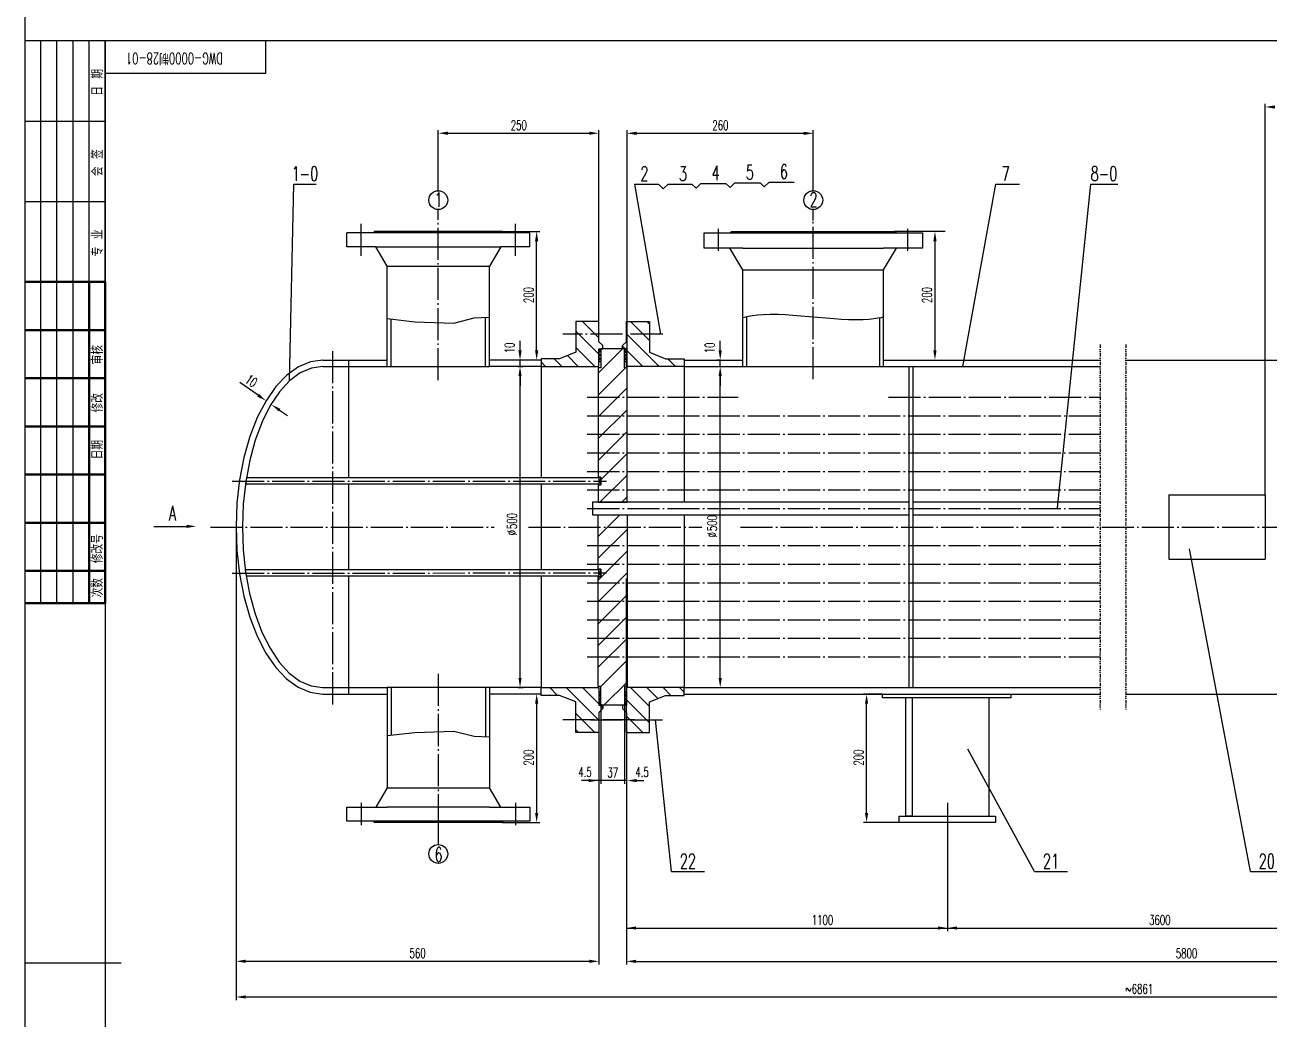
# Model space of a CAD drawing. Extents: x 1146 to 4564, y 131 to 1670.
# Drawn here: x 2369.2 to 2756.7, y 761.5 to 1071 of the extents above; entities that cross this region are included whole.
import ezdxf
from ezdxf.enums import TextEntityAlignment as Align

# ---------------------------------------------------------------- set-up
doc = ezdxf.new("R2010")
doc.units = 0
doc.header["$LTSCALE"] = 2
doc.header["$MEASUREMENT"] = 0
doc.linetypes.add('CENTER', pattern=[6.25, 5, -0.5, 0.25, -0.5])
doc.linetypes.add('DIVIDE', pattern=[1.25, 0.5, -0.25, 0, -0.25, 0, -0.25])
doc.layers.get('0').update_dxf_attribs({"linetype": 'CONTINUOUS'})
for name, color, linetype in [('1', 2, 'CONTINUOUS'), ('2', 4, 'CONTINUOUS'), ('4', 2, 'CENTER'), ('6', 6, 'DIVIDE'), ('文字层', 7, 'CONTINUOUS')]:
    doc.layers.add(name, color=color, linetype=linetype)
doc.layers.add('粗线层', color=3, linetype='CONTINUOUS', lineweight=50)
doc.styles.add('HZ', font='TXT.shx', dxfattribs={"width": 0.65, "bigfont": 'HZTXT.shx'})

msp = doc.modelspace()

# ---------------------------------------------------------------- linework, layer by layer
at = {"color": 7, "linetype": 'Continuous'}
for p, q in [((2369.19, 1076.03), (2369.19, 482.03)), ((2755.53, 924.69), (2755.53, 1046.46)), ((2497.95, 1019.4), (2497.95, 1038.3)), ((2500.95, 1037.3), (2544.95, 1037.3)), ((2547.95, 978.69), (2547.95, 1038.3)), ((2556.75, 1020.33), (2556.75, 1038.27)), ((2559.75, 1037.27), (2611.75, 1037.27)), ((2614.75, 1019.4), (2614.75, 1038.27)), ((2451.58, 960.18), (2452.92, 1021.48)), ((2556.75, 964.29), (2556.75, 1020.33)), ((2559.06, 1021.48), (2567.18, 974.69)), ((2671.55, 1021.48), (2661.21, 964.69)), ((2701.09, 1021.48), (2690.75, 920.71)), ((2497.95, 1011.73), (2497.95, 1013.53)), ((2614.75, 1010.17), (2614.75, 1013.53)), ((2517.85, 1006.69), (2529.59, 1006.69)), ((2655.84, 1006.69), (2639.93, 1006.69)), ((2528.59, 969.69), (2528.59, 1003.69)), ((2652.65, 1003.69), (2652.65, 969.69)), ((2482.05, 979.57), (2490.65, 978.61)), ((2490.65, 978.61), (2502.83, 978.21)), ((2502.83, 978.21), (2509.12, 979.83)), ((2509.12, 979.83), (2513.85, 980.04)), ((2523.41, 969.69), (2523.41, 972.69)), ((2585.76, 969.69), (2585.76, 972.69)), ((2523.41, 966.69), (2522.41, 966.69)), ((2523.41, 964.69), (2523.41, 966.69)), ((2529.95, 966.69), (2527.59, 966.69)), ((2585.76, 966.69), (2584.76, 966.69)), ((2585.76, 964.69), (2585.76, 966.69)), ((2522.84, 964.69), (2524.41, 964.69)), ((2522.84, 964.69), (2524.41, 964.69)), ((2523.41, 867.69), (2523.41, 961.69)), ((2523.41, 961.69), (2523.41, 958.69)), ((2585.18, 964.69), (2586.76, 964.69)), ((2585.18, 964.69), (2586.76, 964.69)), ((2585.76, 867.69), (2585.76, 961.69)), ((2585.76, 961.69), (2585.76, 958.69)), ((2441.83, 955.72), (2436.12, 959.68)), ((2448.5, 951.08), (2450.96, 949.37)), ((2409.32, 914.9), (2419.57, 914.9)), ((2750.93, 807.4), (2731.94, 907.92)), ((2522.84, 864.69), (2524.41, 864.69)), ((2585.18, 864.69), (2586.76, 864.69)), ((2529.95, 862.69), (2527.59, 862.69)), ((2574.55, 862.69), (2579.24, 862.69)), ((2636.35, 862.69), (2630.35, 862.69)), ((2528.59, 859.69), (2528.59, 825.69)), ((2548.55, 859.52), (2548.55, 834.75)), ((2555.95, 859.19), (2555.95, 834.75)), ((2631.35, 825.69), (2631.35, 859.69)), ((2570.62, 807.4), (2565.64, 854.69)), ((2482.05, 849.8), (2490.65, 850.76)), ((2490.65, 850.76), (2502.83, 851.16)), ((2502.83, 851.16), (2509.12, 849.54)), ((2509.12, 849.54), (2513.85, 849.34)), ((2683.69, 807.4), (2662.86, 845.56)), ((2556.55, 835.75), (2542.55, 835.75)), ((2558.95, 835.75), (2561.95, 835.75)), ((2517.85, 822.69), (2529.59, 822.69)), ((2641.55, 822.69), (2630.35, 822.69)), ((2656.55, 818), (2656.55, 788.84)), ((2656.55, 818), (2656.55, 788.84)), ((2547.95, 808.29), (2547.95, 778.49)), ((2556.55, 808.29), (2556.55, 799.31)), ((2556.55, 799.31), (2556.55, 788.84)), ((2434.95, 792.29), (2434.95, 778.49)), ((2434.95, 792.29), (2434.95, 767.38)), ((2556.55, 789.84), (2786.49, 789.84)), ((2556.55, 788.84), (2556.55, 778.47)), ((2437.95, 779.49), (2544.95, 779.49)), ((2559.55, 779.47), (2906.49, 779.47)), ((2437.95, 768.38), (2992.69, 768.38))]:
    msp.add_line(p, q, dxfattribs=at)
for p, q in [((2369.19, 1066.03), (2369.19, 991.03)), ((2374.19, 991.03), (2374.19, 1066.03)), ((2379.19, 991.03), (2379.19, 1066.03)), ((2384.19, 991.03), (2384.19, 1066.03)), ((2389.19, 991.03), (2389.19, 1066.03)), ((2374.19, 891.03), (2374.19, 991.03)), ((2379.19, 891.03), (2379.19, 991.03)), ((2384.19, 891.03), (2384.19, 991.03))]:
    msp.add_line(p, q)
at = {"color": 3}
for p, q in [((2394.19, 1066.03), (2369.19, 1066.03)), ((2394.19, 991.03), (2394.19, 1066.03)), ((2369.19, 1041.03), (2394.19, 1041.03)), ((2369.19, 1016.03), (2394.19, 1016.03)), ((2369.19, 991.03), (2394.19, 991.03))]:
    msp.add_line(p, q, dxfattribs=at)
at = {"color": 3, "linetype": 'Continuous'}
for p, q in [((3200.19, 1066.03), (2394.19, 1066.03)), ((2394.19, 1066.03), (2394.19, 492.03)), ((2444.19, 1056.03), (2444.19, 1066.03)), ((2394.19, 1056.03), (2444.19, 1056.03)), ((2369.19, 779.03), (2399.19, 779.03))]:
    msp.add_line(p, q, dxfattribs=at)
at = {"color": 7, "linetype": 'Continuous'}
for centre in [(2497.95, 1016.47), (2614.75, 1016.47), (2497.95, 812.91)]:
    msp.add_circle(centre, 2.94, dxfattribs=at)
for points in [[(2758.53, 1045.96), (2758.53, 1044.96), (2755.53, 1045.46)], [(2500.95, 1037.8), (2500.95, 1036.8), (2497.95, 1037.3)], [(2544.95, 1037.8), (2544.95, 1036.8), (2547.95, 1037.3)], [(2559.75, 1037.77), (2559.75, 1036.77), (2556.75, 1037.27)], [(2611.75, 1037.77), (2611.75, 1036.77), (2614.75, 1037.27)], [(2528.09, 1003.69), (2529.09, 1003.69), (2528.59, 1006.69)], [(2652.15, 1003.69), (2653.15, 1003.69), (2652.65, 1006.69)], [(2522.91, 969.69), (2523.91, 969.69), (2523.41, 966.69)], [(2528.09, 969.69), (2529.09, 969.69), (2528.59, 966.69)], [(2585.26, 969.69), (2586.26, 969.69), (2585.76, 966.69)], [(2652.15, 969.69), (2653.15, 969.69), (2652.65, 966.69)], [(2522.91, 961.69), (2523.91, 961.69), (2523.41, 964.69)], [(2522.91, 961.69), (2523.91, 961.69), (2523.41, 964.69)], [(2585.26, 961.69), (2586.26, 961.69), (2585.76, 964.69)], [(2585.26, 961.69), (2586.26, 961.69), (2585.76, 964.69)], [(2442.11, 956.13), (2441.54, 955.3), (2444.29, 954)], [(2448.78, 951.49), (2448.21, 950.67), (2446.03, 952.79)], [(2419.57, 915.4), (2419.57, 914.4), (2422.57, 914.9)], [(2522.91, 867.69), (2523.91, 867.69), (2523.41, 864.69)], [(2585.26, 867.69), (2586.26, 867.69), (2585.76, 864.69)], [(2528.09, 859.69), (2529.09, 859.69), (2528.59, 862.69)], [(2630.85, 859.69), (2631.85, 859.69), (2631.35, 862.69)], [(2544.75, 836.25), (2544.75, 835.25), (2547.75, 835.75)], [(2559.75, 836.25), (2559.75, 835.25), (2556.75, 835.75)], [(2528.09, 825.69), (2529.09, 825.69), (2528.59, 822.69)], [(2630.85, 825.69), (2631.85, 825.69), (2631.35, 822.69)], [(2559.55, 790.34), (2559.55, 789.34), (2556.55, 789.84)], [(2653.55, 790.34), (2653.55, 789.34), (2656.55, 789.84)], [(2659.55, 790.34), (2659.55, 789.34), (2656.55, 789.84)], [(2437.95, 779.99), (2437.95, 778.99), (2434.95, 779.49)], [(2544.95, 779.99), (2544.95, 778.99), (2547.95, 779.49)], [(2559.55, 779.97), (2559.55, 778.97), (2556.55, 779.47)], [(2437.95, 768.88), (2437.95, 767.88), (2434.95, 768.38)]]:
    msp.add_solid(points, dxfattribs=at)
at = {"layer": '1'}
for p, q in [((2452.92, 1021.48), (2459.92, 1021.48)), ((2559.06, 1021.48), (2566.52, 1021.48)), ((2566.52, 1021.48), (2568.02, 1019.98)), ((2568.02, 1019.98), (2569.52, 1021.48)), ((2569.52, 1021.48), (2576.94, 1021.48)), ((2576.94, 1021.48), (2578.23, 1020.19)), ((2578.23, 1020.19), (2579.73, 1021.69)), ((2579.73, 1021.69), (2587.56, 1021.69)), ((2587.56, 1021.69), (2588.85, 1020.4)), ((2588.85, 1020.4), (2590.35, 1021.9)), ((2590.35, 1021.9), (2598.18, 1021.9)), ((2598.18, 1021.9), (2599.47, 1020.61)), ((2599.47, 1020.61), (2600.97, 1022.11)), ((2600.97, 1022.11), (2608.79, 1022.11)), ((2671.55, 1021.48), (2679.02, 1021.48)), ((2701.09, 1021.48), (2709.56, 1021.48)), ((2597.36, 980.63), (2595.85, 980.44)), ((2599.17, 980.77), (2597.36, 980.63)), ((2601.31, 980.84), (2599.17, 980.77)), ((2603.8, 980.82), (2601.31, 980.84)), ((2605.99, 980.72), (2603.8, 980.82)), ((2608.37, 980.57), (2605.99, 980.72)), ((2610.87, 980.37), (2608.37, 980.57)), ((2547.95, 973.57), (2542.84, 978.69)), ((2557.8, 978.69), (2563.75, 972.74)), ((2563.75, 977.83), (2562.89, 978.69)), ((2593.62, 980.01), (2592.85, 979.82)), ((2594.61, 980.22), (2593.62, 980.01)), ((2595.85, 980.44), (2594.61, 980.22)), ((2613.45, 980.15), (2610.87, 980.37)), ((2616.05, 979.92), (2613.45, 980.15)), ((2618.63, 979.7), (2616.05, 979.92)), ((2621.13, 979.5), (2618.63, 979.7)), ((2623.51, 979.33), (2621.13, 979.5)), ((2625.7, 979.22), (2623.51, 979.33)), ((2628.2, 979.17), (2625.7, 979.22)), ((2630.33, 979.21), (2628.2, 979.17)), ((2632.14, 979.32), (2630.33, 979.21)), ((2633.65, 979.48), (2632.14, 979.32)), ((2634.89, 979.67), (2633.65, 979.48)), ((2635.88, 979.85), (2634.89, 979.67)), ((2636.77, 980.17), (2635.88, 979.85)), ((2540.75, 975.68), (2547.95, 968.48)), ((2566.71, 964.69), (2556.55, 974.85)), ((2546.66, 964.69), (2540.75, 970.59)), ((2555.37, 970.19), (2547.75, 962.57)), ((2547.95, 969.86), (2548.55, 969.26)), ((2548.55, 969.53), (2547.95, 968.93)), ((2555.35, 970.96), (2556.12, 970.19)), ((2556.55, 969.18), (2555.95, 969.78)), ((2556.55, 969.53), (2555.95, 968.93)), ((2556.55, 969.76), (2561.62, 964.69)), ((2529.95, 966.12), (2531.38, 964.69)), ((2536.47, 964.69), (2534.07, 967.09)), ((2538.19, 968.06), (2541.57, 964.69)), ((2548.55, 968.13), (2547.95, 968.73)), ((2547.95, 967.8), (2548.55, 968.4)), ((2547.95, 967.6), (2548.55, 967)), ((2548.55, 967.27), (2547.95, 966.67)), ((2548.33, 966.09), (2547.95, 966.47)), ((2548.5, 966.09), (2548.55, 966.14)), ((2555.95, 968.65), (2556.55, 968.05)), ((2555.95, 967.8), (2556.55, 968.4)), ((2556.55, 966.92), (2555.95, 967.52)), ((2556.55, 967.26), (2555.95, 966.66)), ((2555.95, 966.39), (2556.25, 966.09)), ((2556.5, 966.09), (2556.55, 966.13)), ((2569.4, 967.09), (2571.8, 964.69)), ((2574.55, 967.03), (2574.49, 967.09)), ((2547.75, 955.78), (2556.25, 964.29)), ((2556.75, 958), (2547.75, 949)), ((2547.75, 942.21), (2556.75, 951.21)), ((2556.75, 944.42), (2547.75, 935.42)), ((2548.55, 929.43), (2556.75, 937.63)), ((2556.75, 930.84), (2548.29, 922.39)), ((2548.55, 930.13), (2548.38, 930.23)), ((2548.55, 929.63), (2547.95, 928.6)), ((2547.95, 929.55), (2548.55, 929.2)), ((2548.55, 928.28), (2547.95, 928.62)), ((2548.43, 927.83), (2548.55, 928.03)), ((2555.08, 922.39), (2556.75, 924.05)), ((2554.54, 918.54), (2547.75, 911.74)), ((2434.95, 914.69), (2434.95, 792.29)), ((2547.75, 904.96), (2556.75, 913.96)), ((2556.75, 907.17), (2547.75, 898.17)), ((2547.75, 891.38), (2556.75, 900.38)), ((2548.55, 901.09), (2547.95, 900.75)), ((2548.55, 899.74), (2547.95, 900.78)), ((2547.95, 899.82), (2548.55, 900.17)), ((2548.55, 899.25), (2548.38, 899.15)), ((2548.43, 901.55), (2548.55, 901.34)), ((2556.55, 850.69), (2556.55, 898.69)), ((2556.55, 850.69), (2556.55, 898.69)), ((2556.55, 850.69), (2556.55, 898.69)), ((2556.75, 893.59), (2547.75, 884.59)), ((2547.75, 877.8), (2556.75, 886.8)), ((2556.75, 880.02), (2547.75, 871.02)), ((2548.55, 865.03), (2556.75, 873.23)), ((2535.1, 862.29), (2532.7, 864.69)), ((2537.79, 864.69), (2547.95, 854.53)), ((2547.95, 859.62), (2542.88, 864.69)), ((2556.75, 866.44), (2549.5, 859.19)), ((2557.85, 864.69), (2563.75, 858.78)), ((2566.31, 861.31), (2562.94, 864.69)), ((2568.03, 864.69), (2570.43, 862.29)), ((2574.55, 863.25), (2573.12, 864.69)), ((2529.95, 862.34), (2530.01, 862.29)), ((2548.55, 862.73), (2547.95, 862.13)), ((2548.55, 861.78), (2547.95, 862.38)), ((2547.95, 861), (2548.55, 861.6)), ((2547.95, 861.25), (2548.55, 860.65)), ((2548.55, 860.47), (2547.95, 859.87)), ((2548.18, 863.29), (2548.55, 862.91)), ((2556.55, 862.75), (2555.95, 862.15)), ((2555.95, 862.3), (2556.55, 861.7)), ((2555.95, 861.02), (2556.55, 861.62)), ((2556.55, 860.57), (2555.95, 861.17)), ((2556.55, 860.49), (2555.95, 859.89)), ((2556.55, 862.83), (2556.09, 863.29)), ((2563.75, 853.69), (2556.55, 860.89)), ((2546.7, 850.69), (2540.75, 856.63)), ((2548.55, 859.52), (2547.95, 860.12)), ((2549.15, 858.42), (2548.38, 859.19)), ((2548.5, 859.29), (2548.55, 859.34)), ((2555.95, 860.04), (2556.55, 859.44)), ((2556.48, 859.29), (2556.55, 859.36)), ((2556.55, 855.8), (2561.66, 850.69)), ((2540.75, 851.54), (2541.61, 850.69)), ((2547.95, 850.69), (2547.95, 808.29)), ((2556.55, 850.69), (2556.55, 808.29)), ((2656.55, 828.79), (2656.55, 818)), ((2497.95, 822.69), (2497.95, 815.84)), ((2570.62, 807.4), (2580.85, 807.4)), ((2683.69, 807.4), (2693.92, 807.4)), ((2750.93, 807.4), (2761.16, 807.4))]:
    msp.add_line(p, q, dxfattribs=at)
at = {"layer": '2'}
for p, q in [((2526.45, 1006.29), (2469.45, 1006.29)), ((2469.45, 1001.89), (2469.45, 1006.29)), ((2478.05, 1006.69), (2477.65, 1006.29)), ((2478.05, 1006.69), (2526.45, 1006.69)), ((2517.85, 1006.69), (2478.05, 1006.69)), ((2518.25, 1006.29), (2517.85, 1006.69)), ((2526.45, 1001.89), (2526.45, 1006.29)), ((2580.75, 1006.29), (2588.85, 1006.29)), ((2580.75, 1001.49), (2580.75, 1006.29)), ((2588.85, 1006.29), (2589.25, 1006.69)), ((2588.85, 1006.29), (2640.65, 1006.29)), ((2589.25, 1006.69), (2640.25, 1006.69)), ((2640.25, 1006.69), (2640.65, 1006.29)), ((2640.65, 1006.29), (2648.75, 1006.29)), ((2648.75, 1006.29), (2648.75, 1001.49)), ((2478.45, 1001.89), (2469.45, 1001.89)), ((2482.05, 995.89), (2478.45, 1001.89)), ((2478.45, 1001.89), (2517.45, 1001.89)), ((2517.45, 1001.89), (2513.85, 995.89)), ((2526.45, 1001.89), (2517.45, 1001.89)), ((2592.85, 1001.49), (2580.75, 1001.49)), ((2592.85, 994.73), (2588.8, 1001.49)), ((2592.85, 1001.49), (2636.65, 1001.49)), ((2636.65, 994.73), (2640.7, 1001.49)), ((2648.75, 1001.49), (2636.65, 1001.49)), ((2482.05, 964.69), (2482.05, 995.89)), ((2482.05, 995.89), (2513.85, 995.89)), ((2513.85, 964.69), (2513.85, 995.89)), ((2592.85, 964.69), (2592.85, 994.73)), ((2592.85, 994.73), (2636.65, 994.73)), ((2636.65, 964.69), (2636.65, 994.73)), ((2483.25, 964.69), (2483.25, 979.44)), ((2512.65, 964.69), (2512.65, 979.98)), ((2540.75, 978.69), (2540.75, 969.09)), ((2547.95, 978.69), (2540.75, 978.69)), ((2547.95, 972.39), (2547.95, 978.69)), ((2556.55, 972.39), (2556.55, 978.69)), ((2556.55, 978.69), (2563.75, 978.69)), ((2563.75, 978.69), (2563.75, 969.09)), ((2594.05, 964.69), (2594.05, 980.02)), ((2635.45, 964.69), (2635.45, 979.82)), ((2540.75, 969.09), (2535.75, 967.09)), ((2549.15, 971.19), (2547.95, 972.39)), ((2547.95, 964.69), (2547.95, 970.19)), ((2547.95, 970.19), (2549.15, 970.19)), ((2547.95, 966.09), (2547.95, 970.09)), ((2547.95, 970.09), (2548.55, 970.09)), ((2555.95, 970.19), (2548.55, 970.19)), ((2548.55, 970.19), (2548.55, 964.29)), ((2548.55, 970.09), (2548.55, 966.09)), ((2549.15, 970.19), (2549.15, 971.19)), ((2555.35, 971.19), (2556.55, 972.39)), ((2555.35, 970.19), (2555.35, 971.19)), ((2556.55, 970.19), (2555.35, 970.19)), ((2555.95, 964.29), (2555.95, 970.19)), ((2555.95, 966.09), (2555.95, 970.09)), ((2555.95, 970.09), (2556.55, 970.09)), ((2556.55, 964.69), (2556.55, 970.19)), ((2556.55, 970.09), (2556.55, 966.09)), ((2563.75, 969.09), (2568.75, 967.09)), ((2458.13, 966.16), (2454.36, 964.58)), ((2461.97, 966.69), (2458.13, 966.16)), ((2461.95, 966.69), (2482.05, 966.69)), ((2469.95, 966.69), (2469.95, 930.03)), ((2529.95, 966.69), (2513.85, 966.69)), ((2535.75, 967.09), (2529.95, 967.09)), ((2529.95, 967.09), (2529.95, 964.69)), ((2548.55, 966.09), (2547.95, 966.09)), ((2556.55, 966.09), (2555.95, 966.09)), ((2568.75, 967.09), (2574.55, 967.09)), ((2574.55, 967.09), (2574.55, 964.69)), ((2574.55, 966.69), (2592.85, 966.69)), ((2636.65, 966.69), (2704.15, 966.69)), ((2712.15, 966.69), (2887.29, 966.69)), ((2450.75, 962), (2447.37, 958.44)), ((2454.36, 964.58), (2450.75, 962)), ((2454.93, 962.67), (2451.58, 960.18)), ((2458.41, 964.18), (2454.93, 962.67)), ((2461.97, 964.69), (2458.41, 964.18)), ((2461.95, 964.69), (2482.05, 964.69)), ((2482.05, 964.69), (2513.85, 964.69)), ((2529.95, 964.69), (2513.85, 964.69)), ((2529.95, 964.69), (2529.95, 930.03)), ((2529.95, 964.69), (2547.95, 964.69)), ((2547.75, 964.29), (2547.75, 930.03)), ((2548.55, 964.29), (2547.75, 964.29)), ((2556.75, 964.29), (2555.95, 964.29)), ((2574.55, 964.69), (2556.55, 964.69)), ((2556.75, 922.39), (2556.75, 964.29)), ((2574.55, 964.69), (2574.55, 922.39)), ((2574.55, 964.69), (2704.15, 964.69)), ((2644.55, 964.69), (2644.55, 864.69)), ((2645.75, 964.69), (2645.75, 864.69)), ((2447.37, 958.44), (2444.29, 954)), ((2451.58, 960.18), (2448.45, 956.76)), ((2444.29, 954), (2441.56, 948.76)), ((2448.45, 956.76), (2445.6, 952.49)), ((2445.6, 952.49), (2443.07, 947.45)), ((2441.56, 948.76), (2439.25, 942.83)), ((2443.07, 947.45), (2440.94, 941.75)), ((2439.25, 942.83), (2437.4, 936.32)), ((2440.94, 941.75), (2439.22, 935.49)), ((2437.4, 936.32), (2436.05, 929.38)), ((2439.22, 935.49), (2437.97, 928.81)), ((2547.75, 930.23), (2548.55, 930.23)), ((2547.75, 930.23), (2547.75, 930.23)), ((2547.75, 930.03), (2547.75, 930.23)), ((2548.55, 930.23), (2547.95, 930.23)), ((2547.95, 930.23), (2547.95, 927.83)), ((2548.55, 930.23), (2548.55, 927.83)), ((2548.55, 927.83), (2548.55, 930.23)), ((2436.05, 929.38), (2435.23, 922.14)), ((2437.97, 928.81), (2437.21, 921.85)), ((2547.95, 928.03), (2437.89, 928.03)), ((2547.95, 930.03), (2438.2, 930.03)), ((2469.95, 928.03), (2469.95, 901.35)), ((2529.95, 928.03), (2529.95, 901.35)), ((2547.75, 927.83), (2547.75, 928.03)), ((2547.75, 928.03), (2547.75, 922.39)), ((2548.55, 927.83), (2547.75, 927.83)), ((2547.75, 927.83), (2547.75, 927.83)), ((2547.95, 927.83), (2548.55, 927.83)), ((2644.55, 922.39), (2545.95, 922.39)), ((2545.95, 922.39), (2545.95, 918.54)), ((2547.75, 922.39), (2556.75, 922.39)), ((2704.15, 922.39), (2645.75, 922.39)), ((2725.53, 924.69), (2725.53, 904.69)), ((2725.53, 924.69), (2755.53, 924.69)), ((2755.53, 924.69), (2755.53, 904.69)), ((2435.23, 922.14), (2434.95, 914.74)), ((2437.21, 921.85), (2436.95, 914.74)), ((2545.95, 918.54), (2644.55, 918.54)), ((2547.75, 918.54), (2556.75, 918.54)), ((2547.75, 901.35), (2547.75, 918.54)), ((2556.75, 918.54), (2556.75, 865.09)), ((2574.55, 918.54), (2574.55, 864.69)), ((2645.75, 918.54), (2704.15, 918.54)), ((2434.95, 914.74), (2435.22, 907.34)), ((2436.95, 914.74), (2437.2, 907.63)), ((2435.22, 907.34), (2436.03, 900.09)), ((2437.2, 907.63), (2437.95, 900.66)), ((2725.53, 904.69), (2755.53, 904.69)), ((2436.03, 900.09), (2437.37, 893.14)), ((2547.95, 901.35), (2437.89, 901.35)), ((2437.95, 900.66), (2439.19, 893.97)), ((2547.95, 899.35), (2438.2, 899.35)), ((2469.95, 899.35), (2469.95, 862.69)), ((2529.95, 899.35), (2529.95, 864.69)), ((2547.75, 901.55), (2547.75, 901.35)), ((2547.75, 901.55), (2547.75, 901.55)), ((2548.55, 901.55), (2547.75, 901.55)), ((2547.75, 897.36), (2547.75, 899.35)), ((2547.75, 899.35), (2547.75, 899.15)), ((2547.75, 899.15), (2547.75, 899.15)), ((2547.75, 899.15), (2548.55, 899.15)), ((2547.95, 899.15), (2547.95, 901.55)), ((2547.95, 901.55), (2548.55, 901.55)), ((2548.55, 899.15), (2547.95, 899.15)), ((2548.55, 901.55), (2548.55, 899.15)), ((2548.55, 899.15), (2548.55, 901.55)), ((2547.75, 865.09), (2547.75, 897.36)), ((2437.37, 893.14), (2439.21, 886.63)), ((2439.19, 893.97), (2440.9, 887.71)), ((2440.9, 887.71), (2443.03, 882)), ((2439.21, 886.63), (2441.51, 880.69)), ((2441.51, 880.69), (2444.23, 875.44)), ((2443.03, 882), (2445.54, 876.95)), ((2445.54, 876.95), (2448.39, 872.67)), ((2444.23, 875.44), (2447.31, 870.99)), ((2448.39, 872.67), (2451.52, 869.24)), ((2447.31, 870.99), (2450.68, 867.42)), ((2451.52, 869.24), (2454.85, 866.74)), ((2450.68, 867.42), (2454.29, 864.82)), ((2454.29, 864.82), (2458.05, 863.23)), ((2454.85, 866.74), (2458.34, 865.21)), ((2458.34, 865.21), (2461.89, 864.69)), ((2461.95, 864.69), (2482.05, 864.69)), ((2482.05, 864.69), (2482.05, 833.49)), ((2513.85, 864.69), (2482.05, 864.69)), ((2483.25, 864.69), (2483.25, 849.94)), ((2512.65, 864.69), (2512.65, 849.39)), ((2529.95, 864.69), (2513.85, 864.69)), ((2513.85, 864.69), (2513.85, 833.49)), ((2529.95, 862.29), (2529.95, 864.69)), ((2529.95, 864.69), (2547.95, 864.69)), ((2548.55, 865.09), (2547.75, 865.09)), ((2547.95, 864.69), (2547.95, 859.19)), ((2548.55, 859.19), (2548.55, 865.09)), ((2555.95, 865.09), (2555.95, 859.19)), ((2556.75, 865.09), (2555.95, 865.09)), ((2556.55, 864.69), (2556.55, 859.19)), ((2574.55, 864.69), (2556.55, 864.69)), ((2574.55, 864.69), (2704.15, 864.69)), ((2574.55, 862.29), (2574.55, 864.69)), ((2458.05, 863.23), (2461.89, 862.69)), ((2461.95, 862.69), (2482.05, 862.69)), ((2529.95, 862.69), (2513.85, 862.69)), ((2535.75, 862.29), (2529.95, 862.29)), ((2540.75, 860.29), (2535.75, 862.29)), ((2547.95, 863.29), (2547.95, 859.29)), ((2548.55, 863.29), (2547.95, 863.29)), ((2548.55, 859.29), (2548.55, 863.29)), ((2555.95, 863.29), (2555.95, 859.29)), ((2556.55, 863.29), (2555.95, 863.29)), ((2556.55, 859.29), (2556.55, 863.29)), ((2563.75, 860.29), (2568.75, 862.29)), ((2568.75, 862.29), (2574.55, 862.29)), ((2574.55, 862.69), (2704.15, 862.69)), ((2636.35, 861.49), (2636.35, 862.69)), ((2676.35, 861.49), (2636.35, 861.49)), ((2643.55, 824.69), (2643.55, 861.49)), ((2645.55, 861.49), (2645.55, 824.69)), ((2645.55, 861.49), (2645.55, 824.69)), ((2669.55, 824.69), (2669.55, 861.49)), ((2676.35, 861.49), (2676.35, 862.69)), ((2712.15, 862.69), (2720.35, 862.69)), ((2720.35, 862.69), (2760.69, 862.69)), ((2540.75, 850.69), (2540.75, 860.29)), ((2547.95, 859.29), (2548.55, 859.29)), ((2547.95, 859.19), (2549.15, 859.19)), ((2549.15, 858.19), (2547.95, 856.98)), ((2547.95, 856.99), (2547.95, 850.69)), ((2555.95, 859.19), (2548.55, 859.19)), ((2549.15, 859.19), (2549.15, 858.19)), ((2556.55, 859.19), (2555.35, 859.19)), ((2555.35, 859.19), (2555.35, 858.19)), ((2555.35, 858.19), (2556.55, 856.98)), ((2555.95, 859.29), (2556.55, 859.29)), ((2556.55, 856.99), (2556.55, 850.69)), ((2563.75, 850.69), (2563.75, 860.29)), ((2547.95, 850.69), (2540.75, 850.69)), ((2556.55, 850.69), (2563.75, 850.69)), ((2482.05, 833.49), (2478.45, 827.49)), ((2482.05, 833.49), (2513.85, 833.49)), ((2517.45, 827.49), (2513.85, 833.49)), ((2469.45, 823.09), (2469.45, 827.49)), ((2469.45, 827.49), (2482.05, 827.49)), ((2513.85, 827.49), (2482.05, 827.49)), ((2513.85, 827.49), (2526.45, 827.49)), ((2526.45, 827.49), (2526.45, 823.09)), ((2477.65, 823.09), (2469.45, 823.09)), ((2518.25, 823.09), (2477.65, 823.09)), ((2478.05, 822.69), (2477.65, 823.09)), ((2517.85, 822.69), (2478.05, 822.69)), ((2518.25, 823.09), (2517.85, 822.69)), ((2526.45, 823.09), (2518.25, 823.09)), ((2641.55, 824.69), (2671.55, 824.69)), ((2641.55, 822.69), (2641.55, 824.69)), ((2671.55, 822.69), (2641.55, 822.69)), ((2645.55, 824.69), (2643.55, 824.69)), ((2671.55, 824.69), (2671.55, 822.69))]:
    msp.add_line(p, q, dxfattribs=at)
at = {"layer": '4'}
for p, q in [((2497.95, 960.38), (2497.95, 1011.73)), ((2473.95, 999.13), (2473.95, 1009.53)), ((2521.95, 999.13), (2521.95, 1009.53)), ((2614.75, 960.7), (2614.75, 1010.37)), ((2585.25, 1000.69), (2585.25, 1007.49)), ((2644.25, 1000.69), (2644.25, 1007.49)), ((2567.84, 974.69), (2536.75, 974.69)), ((2464.95, 969.46), (2464.95, 858.47)), ((2544.35, 955.11), (2591.35, 955.11)), ((2638.19, 955.11), (2704.15, 955.11)), ((2544.35, 949.34), (2704.15, 949.34)), ((2544.35, 943.56), (2704.15, 943.56)), ((2544.35, 937.79), (2704.15, 937.79)), ((2544.35, 932.01), (2704.15, 932.01)), ((2433.76, 929.02), (2550.36, 928.97)), ((2544.35, 926.24), (2704.15, 926.24)), ((2544.35, 920.46), (2704.15, 920.46)), ((2426.95, 914.69), (2515.33, 914.69)), ((2526.01, 914.69), (2579.99, 914.69)), ((2592.09, 914.69), (3000.48, 914.69)), ((2544.35, 908.91), (2704.15, 908.91)), ((2544.35, 903.14), (2704.15, 903.14)), ((2433.76, 900.35), (2550.36, 900.4)), ((2544.35, 897.36), (2704.15, 897.36)), ((2544.35, 891.59), (2704.15, 891.59)), ((2544.35, 885.81), (2704.15, 885.81)), ((2544.35, 880.04), (2704.15, 880.04)), ((2544.35, 874.26), (2704.15, 874.26)), ((2497.95, 869), (2497.95, 822.09)), ((2559.15, 854.69), (2536.75, 854.69)), ((2545.35, 854.69), (2567.75, 854.69)), ((2473.95, 828.84), (2473.95, 821.89)), ((2521.95, 828.84), (2521.95, 821.89))]:
    msp.add_line(p, q, dxfattribs=at)
at = {"layer": '6'}
for p, q in [((2704.15, 971.49), (2704.15, 857.89)), ((2712.15, 971.49), (2712.15, 857.89))]:
    msp.add_line(p, q, dxfattribs=at)
at = {"layer": '粗线层', "color": 3}
for p, q in [((2394.19, 991.03), (2369.19, 991.03)), ((2389.19, 891.03), (2389.19, 991.03)), ((2394.19, 891.03), (2394.19, 991.03)), ((2394.19, 976.03), (2369.19, 976.03)), ((2394.19, 961.03), (2369.19, 961.03)), ((2394.19, 946.03), (2369.19, 946.03)), ((2394.19, 931.03), (2369.19, 931.03)), ((2394.19, 916.03), (2369.19, 916.03)), ((2394.19, 901.03), (2369.19, 901.03)), ((2394.19, 891.03), (2369.19, 891.03))]:
    msp.add_line(p, q, dxfattribs=at)

# ---------------------------------------------------------------- texts
at = {"color": 7, "linetype": 'Continuous', "style": 'HZ', "width": 0.65}
msp.add_text('DWG-0000制28-01', height=3.5, rotation=180, dxfattribs=at).set_placement((2415.75, 1060.37), align=Align.MIDDLE)
at = {"color": 7, "linetype": 'Continuous', "style": 'HZ', "width": 0.75}
for s, p in [('日 期', (2393.5, 1053.13)), ('会 签', (2393.5, 1028.13)), ('专 业', (2393.5, 1003.13))]:
    msp.add_text(s, height=3.5, rotation=90, dxfattribs=at).set_placement(p, align=Align.CENTER)
at = {"color": 7, "linetype": 'Continuous', "style": 'HZ', "width": 0.65}
for s, p in [('250', (2520.51, 1038.3)), ('260', (2583.31, 1038.27)), ('4.5', (2541.56, 836.89)), ('37', (2550.63, 836.75)), ('4.5', (2559.34, 836.89)), ('1100', (2614.28, 790.84)), ('3600', (2719.34, 790.84)), ('560', (2489.01, 780.49)), ('5800', (2727.67, 780.47)), ('~6861', (2711.91, 769.38))]:
    msp.add_text(s, height=3, dxfattribs=at).set_placement(p)
for s, rotation, p in [('200', 90, (2527.59, 984.41)), ('200', 90, (2651.65, 984.41)), ('10', 90, (2521.65, 968.79)), ('10', 90, (2584, 968.79)), ('10', 325.2175, (2437.51, 959.93)), ('500', 90, (2522.41, 914.04)), ('500', 90, (2584.76, 913.39)), ('∅', 90, (2522.41, 912.09)), ('∅', 90, (2584.76, 911.44)), ('200', 90, (2527.59, 840.41)), ('200', 90, (2630.35, 840.41))]:
    msp.add_text(s, height=3, rotation=rotation, dxfattribs=at).set_placement(p)
at = {"layer": '1', "style": 'HZ', "width": 0.65}
for s, height, p in [('4', 4.5, (2584.36, 1022.69)), ('5', 4.5, (2594.98, 1022.9)), ('6', 4.5, (2605.6, 1023.11)), ('1-0', 4.5, (2456.42, 1022.48)), ('2', 4.5, (2562.16, 1022.48)), ('3', 4.5, (2574.15, 1022.48)), ('7', 4.5, (2674.65, 1022.48)), ('8-0', 4.5, (2705.3, 1022.48)), ('1', 4.48, (2498.03, 1014.4)), ('2', 4.48, (2614.83, 1014.4)), ('6', 4.48, (2498.03, 810.49)), ('22', 4.5, (2575.7, 808.4)), ('21', 4.5, (2688.78, 808.4)), ('20', 4.5, (2756.01, 808.4))]:
    msp.add_text(s, height=height, dxfattribs=at).set_placement(p, align=Align.CENTER)
msp.add_text('A', height=4.5, dxfattribs=at).set_placement((2414, 916.76))
at = {"layer": '文字层', "color": 7, "linetype": 'Continuous', "style": 'HZ', "width": 0.75}
for s, p in [('审核', (2393.49, 968.34)), ('修改', (2393.49, 953.39)), ('日期', (2393.49, 938.81)), ('修改号', (2393.49, 907.96)), ('次数', (2393.49, 895.79))]:
    msp.add_text(s, height=3.5, rotation=90, dxfattribs=at).set_placement(p, align=Align.CENTER)

doc.saveas('drawing.dxf')
